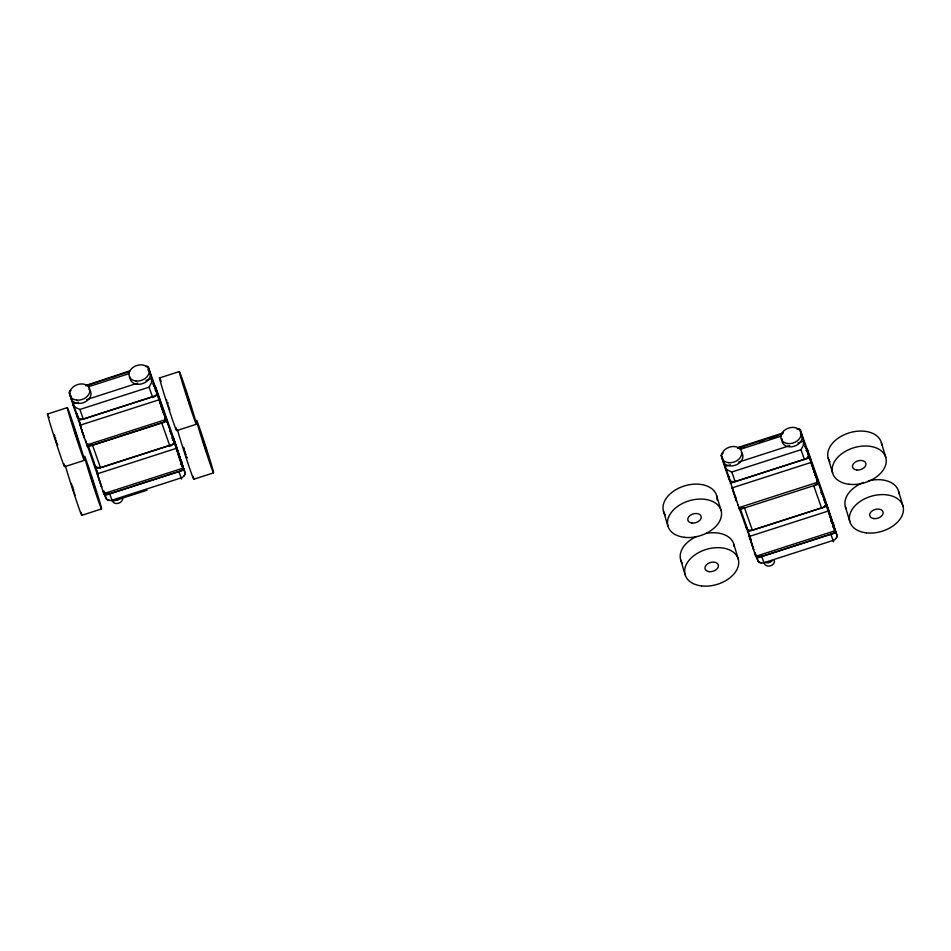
<?xml version="1.0" encoding="UTF-8"?>
<svg xmlns="http://www.w3.org/2000/svg" width="951" height="951" viewBox="0 0 951 951"><rect width="100%" height="100%" fill="white"/><g stroke="black" fill="none" stroke-linecap="round" stroke-linejoin="round"><path stroke-width="1.43" d="M737.5 448.337L739.105 447.136L742.255 447.315M85.661 385.619L130.121 370.735M76.567 413.281L69.34 392.811L73.132 405.007L75.878 407.634L79.896 409.465L149.081 387.176L151.316 383.027L151.863 379.057L148.225 366.931L147.155 366.159L145.598 366.575M722.296 453.258L721.191 455.137L724.817 467.179L727.586 470.067L731.794 472.017L800.98 449.728L803.262 445.437L803.738 441.49L800.124 429.495L798.876 428.699L797.104 429.388M86.66 445.056L165.724 419.581L165.046 416.752L166.687 421.412L87.623 446.887L82.392 432.336M99.177 480.279L103.837 493.652L182.901 468.189L182.223 465.36L183.876 470.02L104.812 495.495L103.16 490.835M738.594 507.727L817.658 482.264L816.98 479.435L818.621 484.095L739.557 509.57L728.454 476.368L728.965 477.414M746.155 526.01L745.632 524.964L755.772 556.335L834.835 530.86L834.158 528.031L835.81 532.691L756.746 558.166L755.094 553.506L755.57 555.194M76.496 413.733L82.166 431.659M86.077 385.666L129.419 371.698M88.586 386.7L129.205 373.612M78.493 402.214L72.704 404.092L77.423 417.453L76.603 414.16M86.672 399.586L137.8 383.11M145.967 380.483L151.768 378.617L156.487 391.99A5.171 3.875 -19.5 0 1 152.707 397.601M47.562 414.006L67.331 407.634M159.578 377.927L179.335 371.556M154.965 389.981L156.202 389.589L157.284 392.49M78.327 420.592L157.391 395.129L163.596 412.996L159.411 399.872M79.979 425.252L159.043 399.789M64.561 466.727L84.33 460.355M176.577 430.637L196.334 424.277A27.698 0.689 72.1 0 0 184.482 385.488A27.698 0.689 72.1 0 0 182.747 383.99A27.698 0.689 72.1 0 0 196.298 424.265M172.155 438.589L173.391 438.185L174.092 440.051M86.791 443.939L95.516 469.2L174.58 443.725L180.785 461.592L176.589 448.48L178.206 454.114M95.516 469.2L97.157 473.86L176.22 448.385M181.284 477.735L181.605 479.066L178.871 471.423L109.686 493.712L112.42 501.355L147.048 490.24M81.75 515.323L101.519 508.951A27.698 0.689 72.1 0 0 89.656 470.174A27.698 0.689 72.1 0 0 87.92 468.677A27.698 0.689 72.1 0 0 101.472 508.951M193.754 479.245L213.523 472.873A27.698 0.689 72.1 0 0 201.66 434.096A27.698 0.689 72.1 0 0 199.924 432.586A27.698 0.689 72.1 0 0 213.476 472.861M738.868 447.196L783.362 432.86M737.976 448.218L782.721 433.799M759.445 441.93L763.677 440.563M740.353 448.563L744.585 447.196M770.001 439.005L777.05 436.735M740.484 449.252L781.104 436.164M730.392 464.766L724.603 466.644L729.274 479.851M738.57 462.138L789.699 445.662M797.865 443.035L803.666 441.169L817.658 482.264M730.261 483.274L809.325 457.8M731.913 487.934L810.977 462.459M747.45 531.871L826.514 506.407L834.835 530.86M749.091 536.53L828.155 511.067M86.874 384.668L89.988 384.68M722.653 453.151L723.247 453.045M70.85 390.576L69.53 391.348L69.34 392.811M804.629 446.518L807.447 449.538L825.337 500.131L822.9 496.529M806.721 449.704L807.756 450.81M152.731 383.966L155.548 386.986L173.439 437.579L171.002 433.977M153.789 386.035L155.857 388.258M165.724 419.581L161.064 406.208M182.901 468.189L178.241 454.816M820.808 492.404L823.304 496.089L807.268 450.726M823.839 499.941L826.978 505.35A5.302 4.791 -20 0 0 824.981 502.841M169.742 431.076L171.406 433.537L155.37 388.174M171.941 437.389L174.77 441.942M811.31 462.495L815.53 475.666L811.298 462.59M828.487 511.091L832.719 524.274L828.487 511.186M764.235 563.396L761.644 556.454L830.829 534.165L833.54 541.654M732.829 490.229L736.466 501.141M202.908 439.933L207.14 453.104L202.896 440.028M80.348 425.347L81.952 430.981M112.42 501.355L112.277 500.606M90.904 476.011L95.136 489.183L90.892 476.106M93.887 462.673L94.613 464.397M84.366 438.09L84.27 437.852M94.018 462.852L94.541 464.159M97.584 474.074L98.428 476.368M156.202 389.589L155.702 388.519L157.391 395.129M173.391 438.185L172.785 436.83L181.284 461.592M77.352 415.563L76.829 414.244L77.507 416.003M80.478 425.656L81.239 427.76M101.448 486.448L101.721 487.067L101.567 486.33M75.093 494.936L75.295 495.091M746.38 526.592L746.939 528.078M749.804 537.47L749.424 536.566L749.887 538.409M729.465 478.686L729.75 479.47M732.745 489.206L732.282 488.018L732.698 489.801M169.813 409.964L169.254 408.383M77.851 416.918L78.22 417.965M94.874 465.051L95.647 467.191M84.163 437.555L82.606 433.014M101.341 486.151L99.57 480.944M174.188 440.301L174.568 441.371M95.124 465.776L95.611 467.119M826.669 504.458L824.695 499.489L826.514 506.407M183.638 447.541L184.078 448.777M186.871 458.227L186.444 456.991M78.065 417.477L78.327 418.238M54.457 435.023L54.73 435.796M800.326 429.971L808.017 451.725M827.001 505.421L836.88 535.128A5.195 3.435 -16.6 0 1 836.345 537.767M827.18 505.92L836.88 535.128A5.195 3.899 -19.5 0 1 833.052 540.453L763.879 562.742A5.195 3.899 -19.5 0 1 757.816 560.603L755.914 555.218M800.98 449.728L804.344 459.274L735.171 481.551L731.794 472.017M813.64 485.557L821.533 507.87L752.348 530.159L744.467 507.846M739.985 507.834L746.273 525.606M747.688 530.159L747.89 530.765M721.262 455.434L728.953 477.2A5.302 2.865 -18.8 0 1 728.965 476.285M748.603 532.774L751.052 539.704M739.224 508L746.452 528.447M148.427 367.419L156.119 389.173M169.884 446.209A5.171 3.875 -19.5 0 0 173.712 440.575L164.44 414.101M149.081 387.176L152.517 396.9L83.331 419.189L79.896 409.465M76.972 413.828L78.422 417.929M87.611 443.915L93.899 461.687M96.978 470.983L98.381 474.953M103.481 491.156L105.918 498.051A5.195 3.435 -16.6 0 0 109.115 500.036M730.404 481.265L730.76 482.288M162.871 409.168L155.607 388.222L156.487 391.99M57.547 445.341L56.882 443.404M175.127 442.94L176.862 448.016M157.937 394.344L159.673 399.408M750.196 538.587L750.719 540.12M74.594 493.533L74.071 492M733.173 490.443L733.744 492.119M96.871 470.745L97.323 472.065M79.682 422.149L80.134 423.468M79.92 422.791L80.49 424.491M168.886 407.313L168.268 405.423M185.873 455.315L185.445 454.019M177.35 449.454L177.992 451.392M160.16 400.858L164.095 412.996M98.987 478.044L99.415 479.34M81.81 429.436L82.238 430.732M72.633 486.532L72.847 487.162M55.455 437.924L55.657 438.566M56.68 442.797L56.038 440.824M751.135 541.357L751.789 543.366M184.851 451.083L185.065 451.737M167.661 402.475L167.887 403.141M73.655 490.764L73.215 489.432M178.419 452.712L180.06 457.776M734.172 493.414L734.612 494.77M82 431.683L82.38 432.86M825.539 500.737L825.741 501.391M735.182 495.542L735.729 497.254M173.629 438.161L184.981 472.576A5.195 3.435 -16.6 0 1 184.019 475.714M185.005 452.664L184.577 451.333M167.828 404.068L167.4 402.725M99.855 480.695L100.283 482.026M99.356 480.255L97.157 473.86M82.678 432.087L83.296 434.06M73.5 489.183L73.714 489.86M56.323 440.586L56.537 441.252M746.618 526.652L746.808 527.258M180.595 459.452L183.876 470.02M163.406 410.856L166.687 421.412M185.718 453.77L185.932 454.435M161.016 405.506L159.364 399.907M99.142 479.589L98.547 477.687M72.787 488.077L72.193 486.187M55.598 439.469L55.194 438.185M746.832 527.318L747.01 527.888M752.217 544.709L752.776 546.492M735.028 496.101L735.587 497.896M181.617 462.697L184.981 472.576A5.195 3.899 -19.5 0 1 181.154 477.901L111.98 500.19A5.195 3.899 -19.5 0 1 105.918 498.051L103.837 491.049M95.159 465.526L95.576 466.846M826.467 503.685L826.276 503.079M755.023 552.531L755.534 554.171M85.638 440.384L86.208 442.215M834.502 528.399L834.693 529.006M817.408 480.1L807.518 450.893L808.326 454.376A5.159 3.115 -27 0 1 807.934 457.11M738.261 505.278L738.44 505.873M103.386 490.811L104.812 495.495M184.03 449.538L183.377 447.362M166.841 400.942L166.544 399.955M100.842 483.821L101.258 485.224M98.369 477.129L97.513 474.133M86.731 443.915L87.623 446.887M83.652 435.213L84.199 437.032M57.298 443.701L57.595 444.688M818.407 483.37L818.621 484.095M750.018 538.837L753.656 549.737L753.073 547.479M186.646 456.742L186.907 457.633M71.86 485.105L71.373 483.441M54.682 436.509L54.29 435.213M898.54 491.191L902.998 506.134M881.363 442.595L885.809 457.526M845.344 506.621L849.802 521.552M828.166 458.013L832.612 472.944M756.568 556.406L757.816 560.603A5.195 3.435 -16.6 0 0 761.513 562.623M733.827 544.257L738.285 559.188M716.65 495.661L721.096 510.592M680.631 559.687L685.077 574.618M663.441 511.079L667.899 526.01M735.884 498.871L736.49 501.129M174.58 443.725L172.773 437.115L173.676 440.586M833.266 540.584L833.528 541.595M103.338 491.453L103.861 493.628M755.665 555.61L755.795 556.311M774.09 559.782A5.195 3.899 -19.5 0 1 770.999 565.607A5.195 3.899 -19.5 0 1 764.497 563.622M800.385 432.955A10.39 7.786 -19.5 0 1 794.335 446.221A10.39 7.786 -19.5 0 1 782.126 438.839M741.316 452.284A10.39 7.786 -19.5 0 1 735.301 465.229A10.39 7.786 -19.5 0 1 722.712 458.679M805.961 450.192A5.302 2.865 -18.8 0 1 807.946 451.749M729.381 479.827A5.159 2.805 -0.2 0 0 731.581 481.42A5.171 3.352 -14.3 0 0 735.099 481.313M772.355 560.591A5.195 3.899 -19.5 0 1 765.341 562.457M833.884 532.382A5.171 4.327 -13.5 0 1 830.889 534.355M830.853 521.624A5.195 3.899 -19.5 0 1 833.54 523.93A5.195 3.435 -16.6 0 1 832.612 527.032M834.419 528.423A5.159 4.47 11.8 0 1 834.538 530.872M807.744 457.134A5.171 3.911 -19.5 0 1 804.439 459.559M744.383 507.584A5.171 3.852 -19.5 0 1 741.15 507.798M738.368 505.73A5.159 4.398 -32.6 0 1 738.202 505.302M813.699 485.759A5.171 4.327 -13.4 0 0 816.992 483.346A5.159 4.47 11.8 0 0 817.23 479.827L825.516 502.984A5.159 3.115 -27 0 1 825.123 505.718M752.277 529.909A5.171 3.352 -14.3 0 1 748.71 530.004A5.159 2.805 -0.2 0 1 746.571 528.435M824.933 505.742A5.171 3.911 -19.5 0 1 821.616 508.167M761.573 556.192A5.171 3.852 -19.5 0 1 758.351 556.406M755.558 554.338A5.159 4.398 -32.4 0 1 755.379 553.898M747.985 530.801A5.302 4.791 -20.8 0 1 747.819 530.147M868.227 480.933A27.698 18.319 -16.6 0 1 898.968 493.7M846.247 508.916A27.698 18.319 -16.6 0 1 863.496 482.466M829.961 461.794A27.698 18.319 -16.6 0 1 848.649 433.026A27.698 18.319 -16.6 0 1 881.791 445.104M665.248 514.86A27.698 18.319 -16.6 0 1 685.207 485.699A27.698 18.319 -16.6 0 1 717.066 499.964M706.022 533.44A27.698 18.319 -16.6 0 1 734.255 546.766M682.426 563.467A27.698 18.319 -16.6 0 1 696.429 536.53M63.931 463.755A27.698 0.689 72.1 0 1 56.371 443.535A27.698 0.689 72.1 0 1 47.99 414.743M48.679 416.467A27.698 0.689 72.1 0 1 49.119 417.644M175.935 427.677A27.698 0.689 72.1 0 1 167.126 403.581A27.698 0.689 72.1 0 1 161.123 381.553M81.12 512.363A27.698 0.689 72.1 0 1 76.52 501.118A27.698 0.689 72.1 0 1 65.381 465.574M193.124 476.285A27.698 0.689 72.1 0 1 188.524 465.039A27.698 0.689 72.1 0 1 177.385 429.483M122.477 497.884A5.195 3.899 -19.5 0 1 118.435 503.281A5.195 3.899 -19.5 0 1 112.515 500.725M147.869 369.868A10.39 7.786 -19.5 0 1 143.411 383.312A10.39 7.786 -19.5 0 1 130.109 377.083M88.776 389.125A10.39 7.786 -19.5 0 1 83.664 402.582A10.39 7.786 -19.5 0 1 70.873 395.699M83.272 418.963A5.171 2.829 -0.9 0 1 77.685 417.394M154.549 387.77A5.302 2.865 -18.8 0 1 156.047 389.197M77.126 414.624A5.302 2.865 -18.8 0 1 77.043 414.16M100.449 467.571A5.171 2.829 -0.9 0 1 94.862 465.99M92.33 444.592A5.171 3.875 -19.5 0 1 86.862 443.63M165.236 417.12A5.171 4.482 10.4 0 1 161.729 422.993M120.646 497.789A5.195 3.899 -19.5 0 1 113.728 500.024M182.426 465.728A5.171 4.482 10.4 0 1 178.919 471.601M109.52 493.2A5.171 3.875 -19.5 0 1 103.445 491.227M179.418 459.202A5.195 3.899 -19.5 0 1 181.641 461.378A5.195 3.435 -16.6 0 1 180.714 464.48M172.583 440.016A5.302 4.791 -20.8 0 1 175.032 442.881M161.682 422.826L92.497 445.104L100.521 467.785L169.706 445.508L161.682 422.826M185.766 391.384L189.95 404.496L185.766 391.384M73.75 427.463L77.946 440.586L73.75 427.463M728.656 462.673A10.39 7.786 -19.5 0 0 741.554 451.428A10.39 7.786 -19.5 0 0 724.793 449.74A10.39 7.786 -19.5 0 0 728.656 462.673M787.951 443.57A10.39 7.786 -19.5 0 0 800.849 432.325A10.39 7.786 -19.5 0 0 784.1 430.637A10.39 7.786 -19.5 0 0 787.951 443.57M866.218 532.857A27.698 18.319 -16.6 0 0 903.188 506.942A27.698 18.319 -16.6 0 0 859.775 501.724A27.698 18.319 -16.6 0 0 866.218 532.857M873.85 518.592A6.919 4.577 -16.6 0 0 883.099 512.114A6.919 4.577 -16.6 0 0 872.245 510.818A6.919 4.577 -16.6 0 0 873.85 518.592M849.029 484.261A27.698 18.319 -16.6 0 0 886.011 458.334A27.698 18.319 -16.6 0 0 842.598 453.128A27.698 18.319 -16.6 0 0 849.029 484.261M856.673 469.996A6.919 4.577 -16.6 0 0 865.909 463.517A6.919 4.577 -16.6 0 0 855.056 462.21A6.919 4.577 -16.6 0 0 856.673 469.996M684.316 537.315A27.698 18.319 -16.6 0 0 721.298 511.4A27.698 18.319 -16.6 0 0 677.885 506.194A27.698 18.319 -16.6 0 0 684.316 537.315M691.959 523.062A6.919 4.577 -16.6 0 0 701.196 516.571A6.919 4.577 -16.6 0 0 690.343 515.276A6.919 4.577 -16.6 0 0 691.959 523.062M701.505 585.923A27.698 18.319 -16.6 0 0 738.475 559.996A27.698 18.319 -16.6 0 0 695.062 554.79A27.698 18.319 -16.6 0 0 701.505 585.923M709.137 571.658A6.919 4.577 -16.6 0 0 718.385 565.179A6.919 4.577 -16.6 0 0 707.532 563.872A6.919 4.577 -16.6 0 0 709.137 571.658M70.731 420.069A27.698 0.689 72.1 0 0 84.294 460.343A27.698 0.689 72.1 0 0 72.466 421.578A27.698 0.689 72.1 0 0 70.731 420.069M76.758 400.121A10.39 7.786 -19.5 0 0 89.656 388.876A10.39 7.786 -19.5 0 0 72.894 387.188A10.39 7.786 -19.5 0 0 76.758 400.121M136.052 381.018A10.39 7.786 -19.5 0 0 148.95 369.773A10.39 7.786 -19.5 0 0 132.201 368.085A10.39 7.786 -19.5 0 0 136.052 381.018"/></g></svg>
